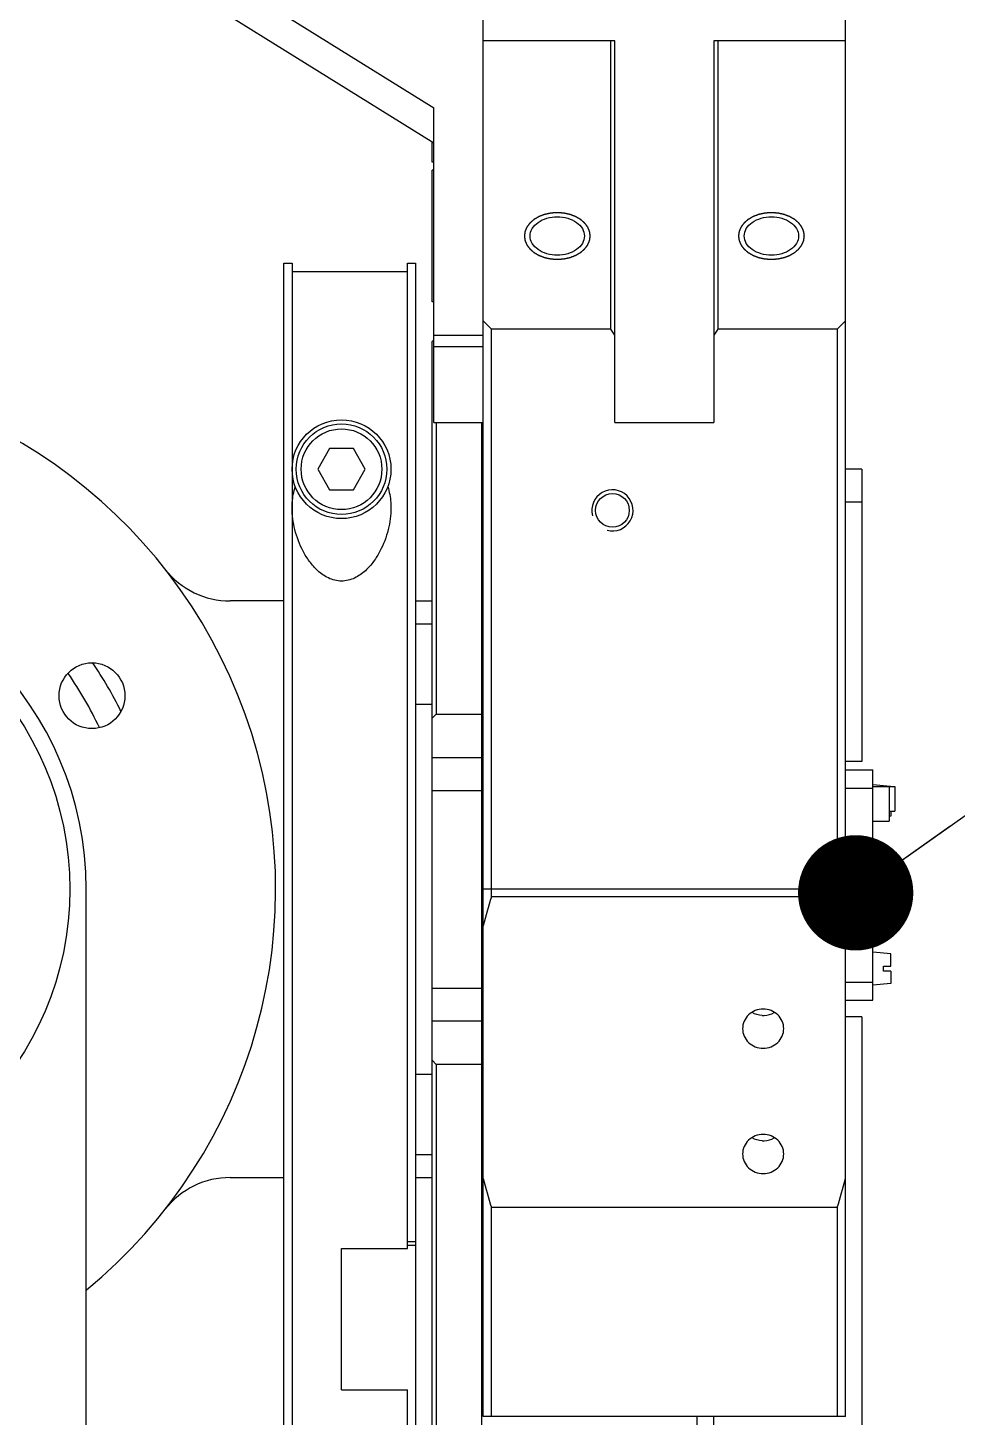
# Model space of a CAD drawing. Header units: millimetres. Extents: x 0 to 594, y 0 to 420.
# Drawn here: x 478.09 to 506.3, y 332.01 to 374.19 of the extents above; entities that cross this region are included whole.
import ezdxf

# ---------------------------------------------------------------- set-up
doc = ezdxf.new("R2010")
doc.units = ezdxf.units.MM
doc.header["$LTSCALE"] = 32.67
doc.layers.get('0').update_dxf_attribs({"linetype": 'CONTINUOUS'})
doc.layers.add('AXIS', color=7, linetype='CONTINUOUS')
doc.layers.add('NOTE', color=7, linetype='CONTINUOUS')
doc.styles.get("Standard").update_dxf_attribs({"font": 'txt', "width": 0.85})
doc.dimstyles.get("Standard").update_dxf_attribs({"dimtxt": 3.5, "dimasz": 3.5, "dimexe": 1.5, "dimexo": 1, "dimtad": 1, "dimtxsty": 'STANDARD', "dimcen": 0.09, "dimadec": 0, "dimazin": 0, "dimtol": 1, "dimtp": 0.01, "dimtm": 0.01, "dimtfac": 1, "dimtofl": 0, "dimtmove": 0, "dimatfit": 3, "dimfxl": 1, "dimtolj": 1, "dimarcsym": 0})

msp = doc.modelspace()

# ---------------------------------------------------------------- linework, layer by layer
at = {"color": 7, "linetype": 'CONTINUOUS'}
for p, q in [((491.914, 332.038), (491.914, 388.373)), ((502.914, 332.038), (502.914, 388.373)), ((478.622, 379.093), (490.414, 371.756)), ((478.622, 378.033), (490.414, 370.695)), ((495.914, 373.789), (491.914, 373.789)), ((495.789, 365.038), (495.789, 373.789)), ((495.914, 362.21), (495.914, 373.789)), ((498.914, 373.789), (498.914, 362.21)), ((502.914, 373.789), (498.914, 373.789)), ((499.039, 373.789), (499.039, 365.038)), ((490.414, 362.21), (490.414, 371.756)), ((490.364, 370.109), (490.364, 370.726)), ((490.414, 370.109), (490.364, 370.109)), ((490.364, 365.867), (490.364, 369.867)), ((490.414, 369.867), (490.364, 369.867)), ((485.864, 329.038), (485.864, 367.038)), ((485.864, 367.038), (486.114, 367.038)), ((486.114, 367.038), (486.114, 329.038)), ((489.614, 337.13), (489.614, 367.038)), ((489.614, 367.038), (489.864, 367.038)), ((489.864, 367.038), (489.864, 337.238)), ((486.114, 366.788), (489.614, 366.788)), ((490.414, 365.867), (490.364, 365.867)), ((491.914, 365.288), (492.164, 365.038)), ((502.664, 365.038), (502.914, 365.288)), ((490.414, 364.861), (491.914, 364.861)), ((492.164, 348.038), (492.164, 365.038)), ((495.789, 365.038), (492.164, 365.038)), ((495.914, 364.861), (495.789, 365.038)), ((499.039, 365.038), (498.914, 364.861)), ((502.664, 365.038), (499.039, 365.038)), ((502.664, 365.038), (502.664, 348.038)), ((490.364, 364.663), (490.414, 364.713)), ((490.364, 331.413), (490.364, 364.663)), ((490.414, 364.508), (491.914, 364.508)), ((490.414, 362.21), (491.914, 362.21)), ((490.489, 362.21), (490.489, 353.356)), ((491.864, 362.21), (491.864, 331.288)), ((495.914, 362.21), (498.914, 362.21)), ((487.253, 361.413), (486.893, 360.788)), ((487.975, 361.413), (487.253, 361.413)), ((488.336, 360.788), (487.975, 361.413)), ((486.893, 360.788), (487.253, 360.163)), ((487.975, 360.163), (488.336, 360.788)), ((503.414, 360.788), (502.914, 360.788)), ((503.414, 360.788), (503.414, 351.913)), ((487.253, 360.163), (487.975, 360.163)), ((503.414, 359.788), (502.914, 359.788)), ((485.864, 356.788), (484.234, 356.788)), ((489.864, 356.788), (490.364, 356.788)), ((490.364, 353.23), (490.489, 353.356)), ((490.489, 353.356), (491.864, 353.356)), ((490.364, 352.038), (491.864, 352.038)), ((503.414, 351.913), (502.914, 351.913)), ((502.914, 351.658), (503.739, 351.658)), ((503.739, 344.673), (503.739, 351.658)), ((490.364, 351.038), (491.864, 351.038)), ((502.914, 351.108), (503.739, 351.108)), ((504.282, 351.158), (503.739, 351.205)), ((503.739, 351.158), (504.414, 351.158)), ((504.239, 351.158), (504.239, 350.108)), ((504.414, 351.158), (504.414, 350.408)), ((503.739, 350.108), (504.239, 350.108)), ((504.239, 350.408), (504.414, 350.408)), ((504.289, 350.253), (504.239, 350.249)), ((504.289, 350.408), (504.289, 350.253)), ((479.864, 320.038), (479.864, 348.038)), ((502.914, 348.038), (491.914, 348.038)), ((492.164, 347.807), (492.164, 348.038)), ((502.664, 348.038), (502.664, 347.807)), ((502.664, 347.807), (492.164, 347.807)), ((504.289, 346.077), (503.739, 346.125)), ((504.289, 345.7), (504.289, 346.077)), ((504.064, 345.55), (504.064, 345.7)), ((504.064, 345.7), (504.289, 345.7)), ((504.289, 345.55), (504.064, 345.55)), ((504.289, 345.55), (504.289, 345.173)), ((490.364, 345.038), (491.864, 345.038)), ((502.914, 345.223), (503.739, 345.223)), ((504.289, 345.173), (503.739, 345.125)), ((502.914, 344.673), (503.739, 344.673)), ((503.414, 344.163), (502.914, 344.163)), ((503.414, 344.163), (503.414, 331.038)), ((491.864, 344.038), (490.364, 344.038)), ((490.489, 342.721), (490.364, 342.846)), ((490.489, 342.721), (490.489, 331.288)), ((491.864, 342.721), (490.489, 342.721)), ((484.234, 339.288), (485.864, 339.288)), ((489.864, 339.288), (490.364, 339.288)), ((492.164, 332.038), (492.164, 338.38)), ((502.664, 338.38), (492.164, 338.38)), ((502.664, 338.38), (502.664, 332.038)), ((487.614, 332.847), (487.614, 337.13)), ((487.614, 337.13), (489.614, 337.13)), ((489.614, 337.347), (489.864, 337.347)), ((489.614, 337.238), (489.864, 337.238)), ((489.864, 337.238), (489.864, 329.038)), ((487.614, 332.847), (489.614, 332.847)), ((489.614, 329.038), (489.614, 332.847)), ((502.914, 332.038), (491.914, 332.038)), ((498.414, 330.038), (498.414, 332.038)), ((498.914, 330.038), (498.914, 332.038))]:
    msp.add_line(p, q, dxfattribs=at)
for radius in [1.375, 1.225]:
    msp.add_circle((487.614, 360.788), radius, dxfattribs=at)
for centre, radius, start, end in [((469.864, 348.038), 15.75, 309.4412, 230.5588), ((469.864, 348.038), 10, 0, 180), ((484.234, 359.288), 2.5, 218.0565, 270), ((469.864, 348.038), 12.3, 26.0218, 34.0299), ((469.864, 348.038), 11.5, 25.2662, 34.7338), ((509.571, 342.385), 18.232, 162.6977, 165.5718), ((485.257, 342.385), 18.232, 14.4282, 17.3023), ((484.234, 336.788), 2.5, 90, 141.9435), ((509.571, 343.803), 18.232, 194.4282, 197.3023), ((485.257, 343.803), 18.232, 342.6977, 345.5718)]:
    msp.add_arc(centre, radius, start, end, dxfattribs=at)
at = {"color": 2, "linetype": 'CONTINUOUS'}
msp.add_arc((495.839, 359.538), 0.625, 255, 195, dxfattribs=at)
for points in [[(494.164, 368.574), (494.148, 368.573), (494.124, 368.571), (494.091, 368.569), (494.067, 368.567), (494.047, 368.566), (494.031, 368.565), (494.019, 368.564), (494.006, 368.563), (493.996, 368.562), (493.988, 368.562), (493.983, 368.561), (493.979, 368.561), (493.976, 368.561), (493.974, 368.561), (493.972, 368.56), (493.97, 368.56), (493.969, 368.56), (493.967, 368.56), (493.964, 368.559), (493.961, 368.558), (493.957, 368.558), (493.952, 368.557), (493.945, 368.555), (493.935, 368.553), (493.923, 368.55), (493.912, 368.548), (493.896, 368.545), (493.877, 368.54), (493.857, 368.536), (493.842, 368.533), (493.83, 368.53), (493.818, 368.528), (493.808, 368.526), (493.801, 368.524), (493.796, 368.523), (493.792, 368.522), (493.789, 368.522), (493.787, 368.521), (493.785, 368.521), (493.784, 368.521), (493.783, 368.52), (493.782, 368.52), (493.782, 368.52), (493.78, 368.519), (493.778, 368.518), (493.775, 368.517), (493.771, 368.516), (493.767, 368.514), (493.76, 368.512), (493.751, 368.508), (493.74, 368.504), (493.729, 368.5), (493.715, 368.495), (493.697, 368.488), (493.679, 368.481), (493.665, 368.476), (493.654, 368.472), (493.643, 368.468), (493.634, 368.464), (493.627, 368.462), (493.622, 368.46), (493.619, 368.459), (493.616, 368.458), (493.614, 368.457), (493.612, 368.456), (493.612, 368.456), (493.611, 368.456), (493.61, 368.455), (493.609, 368.455), (493.608, 368.454), (493.606, 368.453), (493.604, 368.451), (493.6, 368.45), (493.596, 368.447), (493.59, 368.444), (493.582, 368.439), (493.572, 368.433), (493.563, 368.428), (493.55, 368.42), (493.534, 368.411), (493.518, 368.402), (493.505, 368.394), (493.496, 368.389), (493.486, 368.383), (493.478, 368.379), (493.472, 368.375), (493.468, 368.373), (493.464, 368.371), (493.462, 368.369), (493.46, 368.368), (493.459, 368.367), (493.458, 368.367), (493.457, 368.367), (493.457, 368.366), (493.456, 368.366), (493.455, 368.365), (493.453, 368.363), (493.451, 368.362), (493.449, 368.359), (493.445, 368.357), (493.44, 368.352), (493.434, 368.347), (493.426, 368.34), (493.418, 368.333), (493.408, 368.324), (493.395, 368.313), (493.382, 368.302), (493.372, 368.293), (493.364, 368.287), (493.356, 368.28), (493.35, 368.274), (493.345, 368.27), (493.342, 368.267), (493.339, 368.265), (493.337, 368.263), (493.335, 368.262), (493.334, 368.261), (493.334, 368.26), (493.333, 368.26), (493.333, 368.26), (493.332, 368.259), (493.332, 368.258), (493.33, 368.256), (493.329, 368.254), (493.327, 368.252), (493.325, 368.249), (493.321, 368.244), (493.316, 368.237), (493.31, 368.23), (493.304, 368.222), (493.297, 368.212), (493.287, 368.199), (493.278, 368.187), (493.27, 368.176), (493.264, 368.169), (493.258, 368.161), (493.253, 368.155), (493.25, 368.15), (493.247, 368.147), (493.245, 368.144), (493.244, 368.142), (493.243, 368.141), (493.242, 368.14), (493.241, 368.139), (493.241, 368.138), (493.241, 368.138), (493.24, 368.137), (493.24, 368.136), (493.239, 368.134), (493.238, 368.132), (493.237, 368.129), (493.236, 368.126), (493.233, 368.121), (493.23, 368.114), (493.227, 368.105), (493.223, 368.097), (493.218, 368.086), (493.212, 368.072), (493.207, 368.059), (493.202, 368.048), (493.198, 368.039), (493.195, 368.031), (493.192, 368.024), (493.189, 368.019), (493.188, 368.015), (493.187, 368.013), (493.186, 368.011), (493.185, 368.009), (493.184, 368.008), (493.184, 368.007), (493.184, 368.006), (493.184, 368.006), (493.184, 368.005), (493.184, 368.004), (493.183, 368.002), (493.183, 368), (493.183, 367.997), (493.182, 367.993), (493.181, 367.987), (493.18, 367.98), (493.179, 367.971), (493.178, 367.963), (493.176, 367.951), (493.174, 367.937), (493.172, 367.922), (493.17, 367.91), (493.169, 367.902), (493.168, 367.893), (493.167, 367.886), (493.166, 367.88), (493.166, 367.876), (493.165, 367.873), (493.165, 367.871), (493.165, 367.869), (493.164, 367.868), (493.164, 367.867), (493.164, 367.867), (493.164, 367.866), (493.164, 367.865), (493.165, 367.864), (493.165, 367.862), (493.165, 367.86), (493.166, 367.857), (493.166, 367.854), (493.167, 367.848), (493.168, 367.841), (493.169, 367.832), (493.17, 367.824), (493.172, 367.812), (493.174, 367.798), (493.176, 367.784), (493.177, 367.772), (493.178, 367.764), (493.18, 367.755), (493.181, 367.748), (493.181, 367.742), (493.182, 367.739), (493.182, 367.736), (493.183, 367.734), (493.183, 367.732), (493.183, 367.731), (493.183, 367.73), (493.183, 367.729), (493.183, 367.729), (493.184, 367.728), (493.184, 367.727), (493.185, 367.725), (493.186, 367.723), (493.187, 367.72), (493.189, 367.717), (493.191, 367.711), (493.194, 367.705), (493.197, 367.696), (493.201, 367.688), (493.206, 367.677), (493.211, 367.663), (493.217, 367.649), (493.222, 367.638), (493.226, 367.63), (493.229, 367.622), (493.232, 367.615), (493.234, 367.61), (493.236, 367.606), (493.237, 367.603), (493.238, 367.601), (493.239, 367.6), (493.239, 367.598), (493.239, 367.598), (493.24, 367.597), (493.24, 367.597), (493.24, 367.596), (493.241, 367.595), (493.243, 367.593), (493.244, 367.591), (493.246, 367.589), (493.248, 367.586), (493.252, 367.581), (493.257, 367.574), (493.263, 367.567), (493.268, 367.559), (493.276, 367.549), (493.285, 367.536), (493.295, 367.524), (493.303, 367.513), (493.308, 367.506), (493.314, 367.498), (493.319, 367.492), (493.323, 367.487), (493.325, 367.484), (493.327, 367.481), (493.328, 367.479), (493.33, 367.478), (493.33, 367.476), (493.331, 367.476), (493.331, 367.475), (493.332, 367.475), (493.332, 367.474), (493.334, 367.473), (493.335, 367.472), (493.337, 367.47), (493.34, 367.468), (493.343, 367.465), (493.348, 367.461), (493.355, 367.455), (493.363, 367.448), (493.371, 367.441), (493.381, 367.432), (493.394, 367.421), (493.407, 367.41), (493.418, 367.401), (493.426, 367.394), (493.434, 367.387), (493.44, 367.381), (493.445, 367.377), (493.449, 367.374), (493.451, 367.372), (493.453, 367.37), (493.455, 367.369), (493.456, 367.368), (493.457, 367.367), (493.457, 367.367), (493.458, 367.366), (493.458, 367.366), (493.46, 367.365), (493.462, 367.364), (493.464, 367.363), (493.467, 367.361), (493.471, 367.358), (493.478, 367.355), (493.485, 367.35), (493.495, 367.345), (493.504, 367.339), (493.517, 367.332), (493.533, 367.323), (493.548, 367.314), (493.561, 367.306), (493.57, 367.301), (493.58, 367.295), (493.587, 367.291), (493.594, 367.287), (493.598, 367.285), (493.601, 367.283), (493.603, 367.282), (493.605, 367.281), (493.607, 367.28), (493.607, 367.279), (493.608, 367.279), (493.609, 367.279), (493.609, 367.278), (493.611, 367.278), (493.613, 367.277), (493.616, 367.276), (493.62, 367.275), (493.624, 367.273), (493.631, 367.27), (493.64, 367.267), (493.651, 367.263), (493.662, 367.259), (493.676, 367.253), (493.694, 367.246), (493.712, 367.24), (493.726, 367.234), (493.737, 367.23), (493.748, 367.226), (493.757, 367.223), (493.764, 367.22), (493.768, 367.218), (493.772, 367.217), (493.775, 367.216), (493.777, 367.215), (493.778, 367.214), (493.779, 367.214), (493.78, 367.214), (493.781, 367.214), (493.782, 367.213), (493.783, 367.213), (493.786, 367.213), (493.789, 367.212), (493.793, 367.211), (493.797, 367.21), (493.805, 367.208), (493.815, 367.206), (493.827, 367.204), (493.838, 367.201), (493.854, 367.198), (493.873, 367.194), (493.893, 367.189), (493.908, 367.186), (493.92, 367.184), (493.932, 367.181), (493.941, 367.179), (493.949, 367.177), (493.954, 367.176), (493.958, 367.175), (493.961, 367.175), (493.963, 367.174), (493.965, 367.174), (493.967, 367.173), (493.968, 367.173), (493.97, 367.173), (493.973, 367.173), (493.976, 367.173), (493.98, 367.173), (493.985, 367.172), (493.993, 367.172), (494.004, 367.171), (494.016, 367.17), (494.028, 367.169), (494.045, 367.168), (494.065, 367.167), (494.09, 367.165), (494.123, 367.162), (494.148, 367.161), (494.164, 367.16)], [(494.164, 367.16), (494.18, 367.161), (494.205, 367.162), (494.237, 367.165), (494.261, 367.166), (494.282, 367.168), (494.298, 367.169), (494.31, 367.17), (494.322, 367.17), (494.332, 367.171), (494.34, 367.172), (494.345, 367.172), (494.349, 367.172), (494.352, 367.173), (494.355, 367.173), (494.357, 367.173), (494.358, 367.173), (494.36, 367.173), (494.362, 367.174), (494.364, 367.174), (494.367, 367.175), (494.371, 367.176), (494.376, 367.177), (494.384, 367.178), (494.393, 367.18), (494.405, 367.183), (494.417, 367.185), (494.432, 367.189), (494.452, 367.193), (494.471, 367.197), (494.487, 367.2), (494.499, 367.203), (494.51, 367.205), (494.52, 367.207), (494.528, 367.209), (494.533, 367.21), (494.537, 367.211), (494.539, 367.212), (494.542, 367.212), (494.544, 367.213), (494.545, 367.213), (494.545, 367.213), (494.546, 367.213), (494.547, 367.213), (494.548, 367.214), (494.551, 367.215), (494.553, 367.216), (494.557, 367.217), (494.561, 367.219), (494.569, 367.222), (494.578, 367.225), (494.588, 367.229), (494.599, 367.233), (494.613, 367.239), (494.631, 367.245), (494.649, 367.252), (494.664, 367.257), (494.675, 367.261), (494.685, 367.266), (494.694, 367.269), (494.701, 367.272), (494.706, 367.273), (494.71, 367.275), (494.712, 367.276), (494.714, 367.277), (494.716, 367.277), (494.717, 367.277), (494.718, 367.278), (494.718, 367.278), (494.719, 367.278), (494.72, 367.279), (494.722, 367.28), (494.725, 367.282), (494.728, 367.284), (494.732, 367.286), (494.738, 367.29), (494.746, 367.294), (494.756, 367.3), (494.766, 367.305), (494.778, 367.313), (494.794, 367.322), (494.81, 367.331), (494.823, 367.339), (494.833, 367.344), (494.842, 367.35), (494.851, 367.355), (494.857, 367.358), (494.861, 367.361), (494.864, 367.362), (494.867, 367.364), (494.869, 367.365), (494.87, 367.366), (494.871, 367.366), (494.871, 367.367), (494.872, 367.367), (494.872, 367.368), (494.874, 367.369), (494.875, 367.37), (494.877, 367.372), (494.88, 367.374), (494.883, 367.377), (494.888, 367.381), (494.895, 367.387), (494.902, 367.393), (494.91, 367.4), (494.92, 367.409), (494.933, 367.42), (494.946, 367.431), (494.956, 367.44), (494.964, 367.447), (494.972, 367.453), (494.978, 367.459), (494.984, 367.463), (494.987, 367.466), (494.989, 367.468), (494.991, 367.47), (494.993, 367.471), (494.994, 367.472), (494.995, 367.473), (494.995, 367.473), (494.996, 367.474), (494.996, 367.474), (494.997, 367.476), (494.998, 367.477), (495, 367.479), (495.001, 367.482), (495.004, 367.485), (495.008, 367.49), (495.012, 367.496), (495.018, 367.504), (495.024, 367.511), (495.032, 367.521), (495.041, 367.534), (495.051, 367.547), (495.059, 367.557), (495.064, 367.565), (495.07, 367.572), (495.075, 367.578), (495.079, 367.584), (495.081, 367.587), (495.083, 367.589), (495.085, 367.591), (495.086, 367.593), (495.087, 367.594), (495.087, 367.594), (495.087, 367.595), (495.088, 367.595), (495.088, 367.596), (495.088, 367.597), (495.089, 367.599), (495.09, 367.601), (495.091, 367.604), (495.093, 367.607), (495.095, 367.613), (495.098, 367.62), (495.102, 367.628), (495.105, 367.636), (495.11, 367.647), (495.116, 367.661), (495.122, 367.675), (495.127, 367.686), (495.13, 367.694), (495.134, 367.702), (495.137, 367.709), (495.139, 367.715), (495.141, 367.718), (495.142, 367.721), (495.143, 367.723), (495.143, 367.724), (495.144, 367.726), (495.144, 367.726), (495.145, 367.727), (495.145, 367.727), (495.145, 367.728), (495.145, 367.729), (495.145, 367.731), (495.145, 367.733), (495.146, 367.736), (495.146, 367.74), (495.147, 367.746), (495.148, 367.753), (495.149, 367.762), (495.151, 367.771), (495.152, 367.782), (495.154, 367.797), (495.156, 367.811), (495.158, 367.823), (495.159, 367.832), (495.161, 367.84), (495.162, 367.848), (495.162, 367.854), (495.163, 367.857), (495.163, 367.86), (495.164, 367.862), (495.164, 367.864), (495.164, 367.865), (495.164, 367.866), (495.164, 367.867), (495.164, 367.867), (495.164, 367.868), (495.164, 367.869), (495.164, 367.871), (495.163, 367.873), (495.163, 367.876), (495.162, 367.88), (495.162, 367.885), (495.161, 367.892), (495.159, 367.901), (495.158, 367.91), (495.157, 367.921), (495.155, 367.935), (495.153, 367.95), (495.151, 367.961), (495.15, 367.97), (495.149, 367.978), (495.148, 367.985), (495.147, 367.991), (495.146, 367.995), (495.146, 367.998), (495.146, 368), (495.146, 368.001), (495.145, 368.003), (495.145, 368.003), (495.145, 368.004), (495.145, 368.005), (495.145, 368.005), (495.144, 368.006), (495.143, 368.008), (495.143, 368.01), (495.141, 368.013), (495.14, 368.016), (495.138, 368.022), (495.135, 368.029), (495.131, 368.037), (495.128, 368.045), (495.123, 368.056), (495.117, 368.07), (495.111, 368.084), (495.106, 368.095), (495.103, 368.103), (495.099, 368.111), (495.096, 368.118), (495.094, 368.124), (495.093, 368.127), (495.091, 368.13), (495.091, 368.132), (495.09, 368.134), (495.089, 368.135), (495.089, 368.136), (495.089, 368.136), (495.088, 368.137), (495.088, 368.137), (495.087, 368.138), (495.086, 368.14), (495.084, 368.142), (495.083, 368.144), (495.08, 368.148), (495.076, 368.153), (495.072, 368.159), (495.066, 368.167), (495.06, 368.174), (495.052, 368.184), (495.043, 368.197), (495.033, 368.21), (495.026, 368.22), (495.02, 368.227), (495.014, 368.235), (495.01, 368.241), (495.006, 368.247), (495.003, 368.25), (495.001, 368.252), (495, 368.254), (494.999, 368.256), (494.998, 368.257), (494.997, 368.257), (494.997, 368.258), (494.997, 368.258), (494.996, 368.259), (494.995, 368.26), (494.993, 368.261), (494.991, 368.263), (494.989, 368.265), (494.985, 368.268), (494.98, 368.273), (494.974, 368.278), (494.966, 368.285), (494.958, 368.292), (494.947, 368.301), (494.934, 368.312), (494.921, 368.324), (494.911, 368.333), (494.903, 368.339), (494.895, 368.346), (494.888, 368.352), (494.883, 368.356), (494.88, 368.359), (494.877, 368.362), (494.875, 368.363), (494.874, 368.365), (494.872, 368.366), (494.872, 368.366), (494.871, 368.367), (494.871, 368.367), (494.87, 368.367), (494.869, 368.368), (494.867, 368.369), (494.864, 368.371), (494.861, 368.373), (494.857, 368.375), (494.851, 368.379), (494.843, 368.383), (494.834, 368.389), (494.824, 368.394), (494.812, 368.401), (494.796, 368.41), (494.78, 368.42), (494.768, 368.427), (494.758, 368.432), (494.749, 368.438), (494.741, 368.442), (494.735, 368.446), (494.731, 368.448), (494.728, 368.45), (494.725, 368.452), (494.723, 368.453), (494.722, 368.453), (494.721, 368.454), (494.721, 368.454), (494.72, 368.454), (494.719, 368.455), (494.717, 368.455), (494.715, 368.456), (494.712, 368.457), (494.709, 368.459), (494.704, 368.46), (494.697, 368.463), (494.688, 368.466), (494.678, 368.471), (494.667, 368.475), (494.652, 368.48), (494.635, 368.487), (494.617, 368.494), (494.602, 368.499), (494.592, 368.503), (494.581, 368.507), (494.572, 368.511), (494.565, 368.513), (494.56, 368.515), (494.557, 368.516), (494.554, 368.517), (494.552, 368.518), (494.55, 368.519), (494.549, 368.519), (494.549, 368.519), (494.548, 368.52), (494.547, 368.52), (494.545, 368.52), (494.543, 368.521), (494.54, 368.521), (494.536, 368.522), (494.531, 368.523), (494.523, 368.525), (494.514, 368.527), (494.502, 368.53), (494.49, 368.532), (494.475, 368.535), (494.455, 368.54), (494.436, 368.544), (494.42, 368.547), (494.409, 368.55), (494.397, 368.552), (494.387, 368.554), (494.379, 368.556), (494.375, 368.557), (494.371, 368.558), (494.368, 368.559), (494.365, 368.559), (494.363, 368.559), (494.362, 368.56), (494.36, 368.56), (494.358, 368.56), (494.356, 368.56), (494.353, 368.56), (494.348, 368.561), (494.343, 368.561), (494.335, 368.562), (494.325, 368.562), (494.312, 368.563), (494.3, 368.564), (494.284, 368.565), (494.263, 368.567), (494.238, 368.569), (494.205, 368.571), (494.181, 368.573), (494.164, 368.574)], [(500.664, 368.574), (500.648, 368.573), (500.624, 368.571), (500.591, 368.569), (500.567, 368.567), (500.547, 368.566), (500.531, 368.565), (500.519, 368.564), (500.506, 368.563), (500.496, 368.562), (500.488, 368.562), (500.483, 368.561), (500.479, 368.561), (500.476, 368.561), (500.474, 368.561), (500.472, 368.56), (500.47, 368.56), (500.469, 368.56), (500.467, 368.56), (500.464, 368.559), (500.461, 368.558), (500.457, 368.558), (500.452, 368.557), (500.445, 368.555), (500.435, 368.553), (500.423, 368.55), (500.412, 368.548), (500.396, 368.545), (500.377, 368.54), (500.357, 368.536), (500.342, 368.533), (500.33, 368.53), (500.318, 368.528), (500.308, 368.526), (500.301, 368.524), (500.296, 368.523), (500.292, 368.522), (500.289, 368.522), (500.287, 368.521), (500.285, 368.521), (500.284, 368.521), (500.283, 368.52), (500.282, 368.52), (500.282, 368.52), (500.28, 368.519), (500.278, 368.518), (500.275, 368.517), (500.271, 368.516), (500.267, 368.514), (500.26, 368.512), (500.251, 368.508), (500.24, 368.504), (500.229, 368.5), (500.215, 368.495), (500.197, 368.488), (500.179, 368.481), (500.165, 368.476), (500.154, 368.472), (500.143, 368.468), (500.134, 368.464), (500.127, 368.462), (500.122, 368.46), (500.119, 368.459), (500.116, 368.458), (500.114, 368.457), (500.112, 368.456), (500.112, 368.456), (500.111, 368.456), (500.11, 368.455), (500.109, 368.455), (500.108, 368.454), (500.106, 368.453), (500.104, 368.451), (500.1, 368.45), (500.096, 368.447), (500.09, 368.444), (500.082, 368.439), (500.072, 368.433), (500.063, 368.428), (500.05, 368.42), (500.034, 368.411), (500.018, 368.402), (500.005, 368.394), (499.996, 368.389), (499.986, 368.383), (499.978, 368.379), (499.972, 368.375), (499.968, 368.373), (499.964, 368.371), (499.962, 368.369), (499.96, 368.368), (499.959, 368.367), (499.958, 368.367), (499.957, 368.367), (499.957, 368.366), (499.956, 368.366), (499.955, 368.365), (499.953, 368.363), (499.951, 368.362), (499.949, 368.359), (499.945, 368.357), (499.94, 368.352), (499.934, 368.347), (499.926, 368.34), (499.918, 368.333), (499.908, 368.324), (499.895, 368.313), (499.882, 368.302), (499.872, 368.293), (499.864, 368.287), (499.856, 368.28), (499.85, 368.274), (499.845, 368.27), (499.842, 368.267), (499.839, 368.265), (499.837, 368.263), (499.835, 368.262), (499.834, 368.261), (499.834, 368.26), (499.833, 368.26), (499.833, 368.26), (499.832, 368.259), (499.832, 368.258), (499.83, 368.256), (499.829, 368.254), (499.827, 368.252), (499.825, 368.249), (499.821, 368.244), (499.816, 368.237), (499.81, 368.23), (499.804, 368.222), (499.797, 368.212), (499.787, 368.199), (499.778, 368.187), (499.77, 368.176), (499.764, 368.169), (499.758, 368.161), (499.753, 368.155), (499.75, 368.15), (499.747, 368.147), (499.745, 368.144), (499.744, 368.142), (499.743, 368.141), (499.742, 368.14), (499.741, 368.139), (499.741, 368.138), (499.741, 368.138), (499.74, 368.137), (499.74, 368.136), (499.739, 368.134), (499.738, 368.132), (499.737, 368.129), (499.736, 368.126), (499.733, 368.121), (499.73, 368.114), (499.727, 368.105), (499.723, 368.097), (499.718, 368.086), (499.712, 368.072), (499.707, 368.059), (499.702, 368.048), (499.698, 368.039), (499.695, 368.031), (499.692, 368.024), (499.689, 368.019), (499.688, 368.015), (499.687, 368.013), (499.686, 368.011), (499.685, 368.009), (499.684, 368.008), (499.684, 368.007), (499.684, 368.006), (499.684, 368.006), (499.684, 368.005), (499.684, 368.004), (499.683, 368.002), (499.683, 368), (499.683, 367.997), (499.682, 367.993), (499.681, 367.987), (499.68, 367.98), (499.679, 367.971), (499.678, 367.963), (499.676, 367.951), (499.674, 367.937), (499.672, 367.922), (499.67, 367.91), (499.669, 367.902), (499.668, 367.893), (499.667, 367.886), (499.666, 367.88), (499.666, 367.876), (499.665, 367.873), (499.665, 367.871), (499.665, 367.869), (499.664, 367.868), (499.664, 367.867), (499.664, 367.867), (499.664, 367.866), (499.664, 367.865), (499.665, 367.864), (499.665, 367.862), (499.665, 367.86), (499.666, 367.857), (499.666, 367.854), (499.667, 367.848), (499.668, 367.841), (499.669, 367.832), (499.67, 367.824), (499.672, 367.812), (499.674, 367.798), (499.676, 367.784), (499.677, 367.772), (499.678, 367.764), (499.68, 367.755), (499.681, 367.748), (499.681, 367.742), (499.682, 367.739), (499.682, 367.736), (499.683, 367.734), (499.683, 367.732), (499.683, 367.731), (499.683, 367.73), (499.683, 367.729), (499.683, 367.729), (499.684, 367.728), (499.684, 367.727), (499.685, 367.725), (499.686, 367.723), (499.687, 367.72), (499.689, 367.717), (499.691, 367.711), (499.694, 367.705), (499.697, 367.696), (499.701, 367.688), (499.706, 367.677), (499.711, 367.663), (499.717, 367.649), (499.722, 367.638), (499.726, 367.63), (499.729, 367.622), (499.732, 367.615), (499.734, 367.61), (499.736, 367.606), (499.737, 367.603), (499.738, 367.601), (499.739, 367.6), (499.739, 367.598), (499.739, 367.598), (499.74, 367.597), (499.74, 367.597), (499.74, 367.596), (499.741, 367.595), (499.743, 367.593), (499.744, 367.591), (499.746, 367.589), (499.748, 367.586), (499.752, 367.581), (499.757, 367.574), (499.763, 367.567), (499.768, 367.559), (499.776, 367.549), (499.785, 367.536), (499.795, 367.524), (499.803, 367.513), (499.808, 367.506), (499.814, 367.498), (499.819, 367.492), (499.823, 367.487), (499.825, 367.484), (499.827, 367.481), (499.828, 367.479), (499.83, 367.478), (499.83, 367.476), (499.831, 367.476), (499.831, 367.475), (499.832, 367.475), (499.832, 367.474), (499.834, 367.473), (499.835, 367.472), (499.837, 367.47), (499.84, 367.468), (499.843, 367.465), (499.848, 367.461), (499.855, 367.455), (499.863, 367.448), (499.871, 367.441), (499.881, 367.432), (499.894, 367.421), (499.907, 367.41), (499.918, 367.401), (499.926, 367.394), (499.934, 367.387), (499.94, 367.381), (499.945, 367.377), (499.949, 367.374), (499.951, 367.372), (499.953, 367.37), (499.955, 367.369), (499.956, 367.368), (499.957, 367.367), (499.957, 367.367), (499.958, 367.366), (499.958, 367.366), (499.96, 367.365), (499.962, 367.364), (499.964, 367.363), (499.967, 367.361), (499.971, 367.358), (499.978, 367.355), (499.985, 367.35), (499.995, 367.345), (500.004, 367.339), (500.017, 367.332), (500.033, 367.323), (500.048, 367.314), (500.061, 367.306), (500.07, 367.301), (500.08, 367.295), (500.087, 367.291), (500.094, 367.287), (500.098, 367.285), (500.101, 367.283), (500.103, 367.282), (500.105, 367.281), (500.107, 367.28), (500.107, 367.279), (500.108, 367.279), (500.109, 367.279), (500.109, 367.278), (500.111, 367.278), (500.113, 367.277), (500.116, 367.276), (500.12, 367.275), (500.124, 367.273), (500.131, 367.27), (500.14, 367.267), (500.151, 367.263), (500.162, 367.259), (500.176, 367.253), (500.194, 367.246), (500.212, 367.24), (500.226, 367.234), (500.237, 367.23), (500.248, 367.226), (500.257, 367.223), (500.264, 367.22), (500.268, 367.218), (500.272, 367.217), (500.275, 367.216), (500.277, 367.215), (500.278, 367.214), (500.279, 367.214), (500.28, 367.214), (500.281, 367.214), (500.282, 367.213), (500.283, 367.213), (500.286, 367.213), (500.289, 367.212), (500.293, 367.211), (500.297, 367.21), (500.305, 367.208), (500.315, 367.206), (500.327, 367.204), (500.338, 367.201), (500.354, 367.198), (500.373, 367.194), (500.393, 367.189), (500.408, 367.186), (500.42, 367.184), (500.432, 367.181), (500.441, 367.179), (500.449, 367.177), (500.454, 367.176), (500.458, 367.175), (500.461, 367.175), (500.463, 367.174), (500.465, 367.174), (500.467, 367.173), (500.468, 367.173), (500.47, 367.173), (500.473, 367.173), (500.476, 367.173), (500.48, 367.173), (500.485, 367.172), (500.493, 367.172), (500.504, 367.171), (500.516, 367.17), (500.528, 367.169), (500.545, 367.168), (500.565, 367.167), (500.59, 367.165), (500.623, 367.162), (500.648, 367.161), (500.664, 367.16)], [(500.664, 367.16), (500.68, 367.161), (500.705, 367.162), (500.737, 367.165), (500.761, 367.166), (500.782, 367.168), (500.798, 367.169), (500.81, 367.17), (500.822, 367.17), (500.832, 367.171), (500.84, 367.172), (500.845, 367.172), (500.849, 367.172), (500.852, 367.173), (500.855, 367.173), (500.857, 367.173), (500.858, 367.173), (500.86, 367.173), (500.862, 367.174), (500.864, 367.174), (500.867, 367.175), (500.871, 367.176), (500.876, 367.177), (500.884, 367.178), (500.893, 367.18), (500.905, 367.183), (500.917, 367.185), (500.932, 367.189), (500.952, 367.193), (500.971, 367.197), (500.987, 367.2), (500.999, 367.203), (501.01, 367.205), (501.02, 367.207), (501.028, 367.209), (501.033, 367.21), (501.037, 367.211), (501.039, 367.212), (501.042, 367.212), (501.044, 367.213), (501.045, 367.213), (501.045, 367.213), (501.046, 367.213), (501.047, 367.213), (501.048, 367.214), (501.051, 367.215), (501.053, 367.216), (501.057, 367.217), (501.061, 367.219), (501.069, 367.222), (501.078, 367.225), (501.088, 367.229), (501.099, 367.233), (501.113, 367.239), (501.131, 367.245), (501.149, 367.252), (501.164, 367.257), (501.175, 367.261), (501.185, 367.266), (501.194, 367.269), (501.201, 367.272), (501.206, 367.273), (501.21, 367.275), (501.212, 367.276), (501.214, 367.277), (501.216, 367.277), (501.217, 367.277), (501.218, 367.278), (501.218, 367.278), (501.219, 367.278), (501.22, 367.279), (501.222, 367.28), (501.225, 367.282), (501.228, 367.284), (501.232, 367.286), (501.238, 367.29), (501.246, 367.294), (501.256, 367.3), (501.266, 367.305), (501.278, 367.313), (501.294, 367.322), (501.31, 367.331), (501.323, 367.339), (501.333, 367.344), (501.342, 367.35), (501.351, 367.355), (501.357, 367.358), (501.361, 367.361), (501.364, 367.362), (501.367, 367.364), (501.369, 367.365), (501.37, 367.366), (501.371, 367.366), (501.371, 367.367), (501.372, 367.367), (501.372, 367.368), (501.374, 367.369), (501.375, 367.37), (501.377, 367.372), (501.38, 367.374), (501.383, 367.377), (501.388, 367.381), (501.395, 367.387), (501.402, 367.393), (501.41, 367.4), (501.42, 367.409), (501.433, 367.42), (501.446, 367.431), (501.456, 367.44), (501.464, 367.447), (501.472, 367.453), (501.478, 367.459), (501.484, 367.463), (501.487, 367.466), (501.489, 367.468), (501.491, 367.47), (501.493, 367.471), (501.494, 367.472), (501.495, 367.473), (501.495, 367.473), (501.496, 367.474), (501.496, 367.474), (501.497, 367.476), (501.498, 367.477), (501.5, 367.479), (501.501, 367.482), (501.504, 367.485), (501.508, 367.49), (501.512, 367.496), (501.518, 367.504), (501.524, 367.511), (501.532, 367.521), (501.541, 367.534), (501.551, 367.547), (501.559, 367.557), (501.564, 367.565), (501.57, 367.572), (501.575, 367.578), (501.579, 367.584), (501.581, 367.587), (501.583, 367.589), (501.585, 367.591), (501.586, 367.593), (501.587, 367.594), (501.587, 367.594), (501.587, 367.595), (501.588, 367.595), (501.588, 367.596), (501.588, 367.597), (501.589, 367.599), (501.59, 367.601), (501.591, 367.604), (501.593, 367.607), (501.595, 367.613), (501.598, 367.62), (501.602, 367.628), (501.605, 367.636), (501.61, 367.647), (501.616, 367.661), (501.622, 367.675), (501.627, 367.686), (501.63, 367.694), (501.634, 367.702), (501.637, 367.709), (501.639, 367.715), (501.641, 367.718), (501.642, 367.721), (501.643, 367.723), (501.643, 367.724), (501.644, 367.726), (501.644, 367.726), (501.645, 367.727), (501.645, 367.727), (501.645, 367.728), (501.645, 367.729), (501.645, 367.731), (501.645, 367.733), (501.646, 367.736), (501.646, 367.74), (501.647, 367.746), (501.648, 367.753), (501.649, 367.762), (501.651, 367.771), (501.652, 367.782), (501.654, 367.797), (501.656, 367.811), (501.658, 367.823), (501.659, 367.832), (501.661, 367.84), (501.662, 367.848), (501.662, 367.854), (501.663, 367.857), (501.663, 367.86), (501.664, 367.862), (501.664, 367.864), (501.664, 367.865), (501.664, 367.866), (501.664, 367.867), (501.664, 367.867), (501.664, 367.868), (501.664, 367.869), (501.664, 367.871), (501.663, 367.873), (501.663, 367.876), (501.662, 367.88), (501.662, 367.885), (501.661, 367.892), (501.659, 367.901), (501.658, 367.91), (501.657, 367.921), (501.655, 367.935), (501.653, 367.95), (501.651, 367.961), (501.65, 367.97), (501.649, 367.978), (501.648, 367.985), (501.647, 367.991), (501.646, 367.995), (501.646, 367.998), (501.646, 368), (501.646, 368.001), (501.645, 368.003), (501.645, 368.003), (501.645, 368.004), (501.645, 368.005), (501.645, 368.005), (501.644, 368.006), (501.643, 368.008), (501.643, 368.01), (501.641, 368.013), (501.64, 368.016), (501.638, 368.022), (501.635, 368.029), (501.631, 368.037), (501.628, 368.045), (501.623, 368.056), (501.617, 368.07), (501.611, 368.084), (501.606, 368.095), (501.603, 368.103), (501.599, 368.111), (501.596, 368.118), (501.594, 368.124), (501.593, 368.127), (501.591, 368.13), (501.591, 368.132), (501.59, 368.134), (501.589, 368.135), (501.589, 368.136), (501.589, 368.136), (501.588, 368.137), (501.588, 368.137), (501.587, 368.138), (501.586, 368.14), (501.584, 368.142), (501.583, 368.144), (501.58, 368.148), (501.576, 368.153), (501.572, 368.159), (501.566, 368.167), (501.56, 368.174), (501.552, 368.184), (501.543, 368.197), (501.533, 368.21), (501.526, 368.22), (501.52, 368.227), (501.514, 368.235), (501.51, 368.241), (501.506, 368.247), (501.503, 368.25), (501.501, 368.252), (501.5, 368.254), (501.499, 368.256), (501.498, 368.257), (501.497, 368.257), (501.497, 368.258), (501.497, 368.258), (501.496, 368.259), (501.495, 368.26), (501.493, 368.261), (501.491, 368.263), (501.489, 368.265), (501.485, 368.268), (501.48, 368.273), (501.474, 368.278), (501.466, 368.285), (501.458, 368.292), (501.447, 368.301), (501.434, 368.312), (501.421, 368.324), (501.411, 368.333), (501.403, 368.339), (501.395, 368.346), (501.388, 368.352), (501.383, 368.356), (501.38, 368.359), (501.377, 368.362), (501.375, 368.363), (501.374, 368.365), (501.372, 368.366), (501.372, 368.366), (501.371, 368.367), (501.371, 368.367), (501.37, 368.367), (501.369, 368.368), (501.367, 368.369), (501.364, 368.371), (501.361, 368.373), (501.357, 368.375), (501.351, 368.379), (501.343, 368.383), (501.334, 368.389), (501.324, 368.394), (501.312, 368.401), (501.296, 368.41), (501.28, 368.42), (501.268, 368.427), (501.258, 368.432), (501.249, 368.438), (501.241, 368.442), (501.235, 368.446), (501.231, 368.448), (501.228, 368.45), (501.225, 368.452), (501.223, 368.453), (501.222, 368.453), (501.221, 368.454), (501.221, 368.454), (501.22, 368.454), (501.219, 368.455), (501.217, 368.455), (501.215, 368.456), (501.212, 368.457), (501.209, 368.459), (501.204, 368.46), (501.197, 368.463), (501.188, 368.466), (501.178, 368.471), (501.167, 368.475), (501.152, 368.48), (501.135, 368.487), (501.117, 368.494), (501.102, 368.499), (501.092, 368.503), (501.081, 368.507), (501.072, 368.511), (501.065, 368.513), (501.06, 368.515), (501.057, 368.516), (501.054, 368.517), (501.052, 368.518), (501.05, 368.519), (501.049, 368.519), (501.049, 368.519), (501.048, 368.52), (501.047, 368.52), (501.045, 368.52), (501.043, 368.521), (501.04, 368.521), (501.036, 368.522), (501.031, 368.523), (501.023, 368.525), (501.014, 368.527), (501.002, 368.53), (500.99, 368.532), (500.975, 368.535), (500.955, 368.54), (500.936, 368.544), (500.92, 368.547), (500.909, 368.55), (500.897, 368.552), (500.887, 368.554), (500.879, 368.556), (500.875, 368.557), (500.871, 368.558), (500.868, 368.559), (500.865, 368.559), (500.863, 368.559), (500.862, 368.56), (500.86, 368.56), (500.858, 368.56), (500.856, 368.56), (500.853, 368.56), (500.848, 368.561), (500.843, 368.561), (500.835, 368.562), (500.825, 368.562), (500.812, 368.563), (500.8, 368.564), (500.784, 368.565), (500.763, 368.567), (500.738, 368.569), (500.705, 368.571), (500.681, 368.573), (500.664, 368.574)]]:
    msp.add_open_spline(points, degree=3, knots=[0, 0, 0, 0, 0.015625, 0.023438, 0.03125, 0.039062, 0.042969, 0.046875, 0.050781, 0.054688, 0.056641, 0.058594, 0.05957, 0.060547, 0.061523, 0.062012, 0.0625, 0.062988, 0.063477, 0.064453, 0.06543, 0.066406, 0.068359, 0.070312, 0.074219, 0.078125, 0.082031, 0.085938, 0.09375, 0.101562, 0.105469, 0.109375, 0.113281, 0.117188, 0.119141, 0.121094, 0.12207, 0.123047, 0.124023, 0.124512, 0.124756, 0.125, 0.125244, 0.125488, 0.125977, 0.126953, 0.12793, 0.128906, 0.130859, 0.132812, 0.136719, 0.140625, 0.144531, 0.148438, 0.15625, 0.164062, 0.167969, 0.171875, 0.175781, 0.179688, 0.181641, 0.183594, 0.18457, 0.185547, 0.186523, 0.187012, 0.187256, 0.1875, 0.187744, 0.187988, 0.188477, 0.189453, 0.19043, 0.191406, 0.193359, 0.195312, 0.199219, 0.203125, 0.207031, 0.210938, 0.21875, 0.226562, 0.230469, 0.234375, 0.238281, 0.242188, 0.244141, 0.246094, 0.24707, 0.248047, 0.249023, 0.249512, 0.249756, 0.25, 0.250244, 0.250488, 0.250977, 0.251953, 0.25293, 0.253906, 0.255859, 0.257812, 0.261719, 0.265625, 0.269531, 0.273438, 0.28125, 0.289062, 0.292969, 0.296875, 0.300781, 0.304688, 0.306641, 0.308594, 0.30957, 0.310547, 0.311523, 0.312012, 0.312256, 0.3125, 0.312744, 0.312988, 0.313477, 0.314453, 0.31543, 0.316406, 0.318359, 0.320312, 0.324219, 0.328125, 0.332031, 0.335938, 0.34375, 0.351562, 0.355469, 0.359375, 0.363281, 0.367188, 0.369141, 0.371094, 0.37207, 0.373047, 0.374023, 0.374512, 0.374756, 0.375, 0.375244, 0.375488, 0.375977, 0.376953, 0.37793, 0.378906, 0.380859, 0.382812, 0.386719, 0.390625, 0.394531, 0.398438, 0.40625, 0.414062, 0.417969, 0.421875, 0.425781, 0.429688, 0.431641, 0.433594, 0.43457, 0.435547, 0.436523, 0.437012, 0.437256, 0.4375, 0.437744, 0.437988, 0.438477, 0.439453, 0.44043, 0.441406, 0.443359, 0.445312, 0.449219, 0.453125, 0.457031, 0.460938, 0.46875, 0.476562, 0.480469, 0.484375, 0.488281, 0.492188, 0.494141, 0.496094, 0.49707, 0.498047, 0.499023, 0.499512, 0.499756, 0.5, 0.500244, 0.500488, 0.500977, 0.501953, 0.50293, 0.503906, 0.505859, 0.507812, 0.511719, 0.515625, 0.519531, 0.523438, 0.53125, 0.539062, 0.542969, 0.546875, 0.550781, 0.554688, 0.556641, 0.558594, 0.55957, 0.560547, 0.561523, 0.562012, 0.562256, 0.5625, 0.562744, 0.562988, 0.563477, 0.564453, 0.56543, 0.566406, 0.568359, 0.570312, 0.574219, 0.578125, 0.582031, 0.585938, 0.59375, 0.601562, 0.605469, 0.609375, 0.613281, 0.617188, 0.619141, 0.621094, 0.62207, 0.623047, 0.624023, 0.624512, 0.624756, 0.625, 0.625244, 0.625488, 0.625977, 0.626953, 0.62793, 0.628906, 0.630859, 0.632812, 0.636719, 0.640625, 0.644531, 0.648438, 0.65625, 0.664062, 0.667969, 0.671875, 0.675781, 0.679688, 0.681641, 0.683594, 0.68457, 0.685547, 0.686523, 0.687012, 0.687256, 0.6875, 0.687744, 0.687988, 0.688477, 0.689453, 0.69043, 0.691406, 0.693359, 0.695312, 0.699219, 0.703125, 0.707031, 0.710938, 0.71875, 0.726562, 0.730469, 0.734375, 0.738281, 0.742188, 0.744141, 0.746094, 0.74707, 0.748047, 0.749023, 0.749512, 0.749756, 0.75, 0.750244, 0.750488, 0.750977, 0.751953, 0.75293, 0.753906, 0.755859, 0.757812, 0.761719, 0.765625, 0.769531, 0.773438, 0.78125, 0.789062, 0.792969, 0.796875, 0.800781, 0.804688, 0.806641, 0.808594, 0.80957, 0.810547, 0.811523, 0.812012, 0.812256, 0.8125, 0.812744, 0.812988, 0.813477, 0.814453, 0.81543, 0.816406, 0.818359, 0.820312, 0.824219, 0.828125, 0.832031, 0.835938, 0.84375, 0.851562, 0.855469, 0.859375, 0.863281, 0.867188, 0.869141, 0.871094, 0.87207, 0.873047, 0.874023, 0.874512, 0.874756, 0.875, 0.875244, 0.875488, 0.875977, 0.876953, 0.87793, 0.878906, 0.880859, 0.882812, 0.886719, 0.890625, 0.894531, 0.898438, 0.90625, 0.914062, 0.917969, 0.921875, 0.925781, 0.929688, 0.931641, 0.933594, 0.93457, 0.935547, 0.936523, 0.937012, 0.9375, 0.937988, 0.938477, 0.939453, 0.94043, 0.941406, 0.943359, 0.945312, 0.949219, 0.953125, 0.957031, 0.960938, 0.96875, 0.976562, 0.984375, 1, 1, 1, 1], dxfattribs=at)
at = {"color": 7, "linetype": 'CONTINUOUS'}
for points, knots in [([(500.414, 344.402), (500.333, 344.402), (500.17, 344.371), (499.963, 344.24), (499.822, 344.043), (499.789, 343.885), (499.789, 343.807)], [0, 0, 0, 0, 0.255798, 0.508187, 0.755821, 1, 1, 1, 1]), ([(501.039, 343.807), (501.039, 343.885), (501.006, 344.043), (500.866, 344.24), (500.658, 344.371), (500.495, 344.402), (500.414, 344.402)], [0, 0, 0, 0, 0.244179, 0.491813, 0.744202, 1, 1, 1, 1]), ([(499.789, 343.807), (499.789, 343.73), (499.822, 343.572), (499.963, 343.374), (500.17, 343.243), (500.333, 343.213), (500.414, 343.213)], [0, 0, 0, 0, 0.244179, 0.491813, 0.744202, 1, 1, 1, 1]), ([(500.414, 343.213), (500.495, 343.213), (500.658, 343.243), (500.866, 343.374), (501.006, 343.572), (501.039, 343.73), (501.039, 343.807)], [0, 0, 0, 0, 0.255798, 0.508187, 0.755821, 1, 1, 1, 1]), ([(500.414, 340.597), (500.333, 340.597), (500.17, 340.567), (499.963, 340.436), (499.822, 340.238), (499.789, 340.08), (499.789, 340.003)], [0, 0, 0, 0, 0.255798, 0.508187, 0.755821, 1, 1, 1, 1]), ([(501.039, 340.003), (501.039, 340.08), (501.006, 340.238), (500.866, 340.436), (500.658, 340.567), (500.495, 340.597), (500.414, 340.597)], [0, 0, 0, 0, 0.244179, 0.491813, 0.744202, 1, 1, 1, 1]), ([(499.789, 340.003), (499.789, 339.926), (499.822, 339.768), (499.963, 339.57), (500.17, 339.439), (500.333, 339.409), (500.414, 339.409)], [0, 0, 0, 0, 0.244179, 0.491813, 0.744202, 1, 1, 1, 1]), ([(500.414, 339.409), (500.495, 339.409), (500.658, 339.439), (500.866, 339.57), (501.006, 339.768), (501.039, 339.926), (501.039, 340.003)], [0, 0, 0, 0, 0.255798, 0.508187, 0.755821, 1, 1, 1, 1])]:
    msp.add_open_spline(points, degree=3, knots=knots, dxfattribs=at)
at = {"layer": 'AXIS', "color": 7, "linetype": 'CONTINUOUS'}
for p, q in [((489.864, 356.093), (490.364, 356.093)), ((489.864, 353.656), (490.364, 353.656)), ((489.864, 342.421), (490.364, 342.421)), ((489.864, 339.984), (490.364, 339.984)), ((491.914, 332.288), (491.864, 332.288))]:
    msp.add_line(p, q, dxfattribs=at)
for centre, radius in [((487.614, 360.788), 1.5), ((495.839, 359.538), 0.512), ((469.864, 348.038), 9.5), ((480.04, 353.913), 1)]:
    msp.add_circle(centre, radius, dxfattribs=at)
for centre, start, end in [((500.414, 344.853), 267.1328, 269.9964), ((500.414, 344.853), 270.0036, 272.8672), ((500.414, 341.049), 267.1328, 269.9964), ((500.414, 341.049), 270.0036, 272.8672)]:
    msp.add_arc(centre, 0.649, start, end, dxfattribs=at)
for points, knots in [([(493.339, 367.867), (493.339, 367.944), (493.389, 368.11), (493.582, 368.3), (493.852, 368.422), (494.058, 368.45), (494.164, 368.45)], [0, 0, 0, 0, 0.209467, 0.444667, 0.711993, 1, 1, 1, 1]), ([(494.164, 368.45), (494.271, 368.45), (494.477, 368.422), (494.747, 368.3), (494.939, 368.11), (494.989, 367.944), (494.989, 367.867)], [0, 0, 0, 0, 0.288007, 0.555333, 0.790533, 1, 1, 1, 1]), ([(499.839, 367.867), (499.839, 367.944), (499.889, 368.11), (500.082, 368.3), (500.352, 368.422), (500.558, 368.45), (500.664, 368.45)], [0, 0, 0, 0, 0.209467, 0.444667, 0.711993, 1, 1, 1, 1]), ([(500.664, 368.45), (500.771, 368.45), (500.977, 368.422), (501.247, 368.3), (501.439, 368.11), (501.489, 367.944), (501.489, 367.867)], [0, 0, 0, 0, 0.288007, 0.555333, 0.790533, 1, 1, 1, 1]), ([(494.164, 367.283), (494.058, 367.283), (493.852, 367.311), (493.582, 367.433), (493.389, 367.623), (493.339, 367.789), (493.339, 367.867)], [0, 0, 0, 0, 0.288007, 0.555333, 0.790533, 1, 1, 1, 1]), ([(494.989, 367.867), (494.989, 367.789), (494.939, 367.623), (494.747, 367.433), (494.477, 367.311), (494.271, 367.283), (494.164, 367.283)], [0, 0, 0, 0, 0.209467, 0.444667, 0.711993, 1, 1, 1, 1]), ([(500.664, 367.283), (500.558, 367.283), (500.352, 367.311), (500.082, 367.433), (499.889, 367.623), (499.839, 367.789), (499.839, 367.867)], [0, 0, 0, 0, 0.288007, 0.555333, 0.790533, 1, 1, 1, 1]), ([(501.489, 367.867), (501.489, 367.789), (501.439, 367.623), (501.247, 367.433), (500.977, 367.311), (500.771, 367.283), (500.664, 367.283)], [0, 0, 0, 0, 0.209467, 0.444667, 0.711993, 1, 1, 1, 1]), ([(486.114, 359.614), (486.114, 359.669), (486.122, 359.887), (486.161, 360.104), (486.211, 360.259)], [0, 0, 0, 0, 0.252276, 1, 1, 1, 1]), ([(489.018, 360.259), (489.068, 360.104), (489.107, 359.887), (489.114, 359.669), (489.114, 359.614)], [0, 0, 0, 0, 0.747726, 1, 1, 1, 1]), ([(489.114, 359.614), (489.114, 359.392), (489.052, 358.936), (488.847, 358.391), (488.594, 357.981), (488.344, 357.694), (488.02, 357.46), (487.614, 357.358), (487.208, 357.461), (486.885, 357.694), (486.635, 357.981), (486.382, 358.391), (486.176, 358.936), (486.114, 359.392), (486.114, 359.614)], [0, 0, 0, 0, 0.114446, 0.234562, 0.297288, 0.362142, 0.429716, 0.500004, 0.570306, 0.637869, 0.70272, 0.765443, 0.885556, 1, 1, 1, 1])]:
    msp.add_open_spline(points, degree=3, knots=knots, dxfattribs=at)
for points in [[(500.382, 344.205), (500.276, 344.211), (500.168, 344.243), (500.077, 344.298)], [(500.447, 344.205), (500.553, 344.211), (500.66, 344.243), (500.751, 344.298)], [(500.382, 340.401), (500.276, 340.406), (500.168, 340.439), (500.077, 340.494)], [(500.447, 340.401), (500.553, 340.406), (500.66, 340.439), (500.751, 340.494)]]:
    msp.add_open_spline(points, degree=3, dxfattribs=at)

# ---------------------------------------------------------------- leaders
at = {"layer": 'NOTE', "color": 2, "linetype": 'CONTINUOUS'}
msp.add_leader([(503.222, 347.93), (535.659, 370.874), (541.659, 370.874)], dimstyle='STANDARD', override={"dimtad": 0, "dimldrblk": 'DOT'}, dxfattribs=at)

doc.saveas('drawing.dxf')
